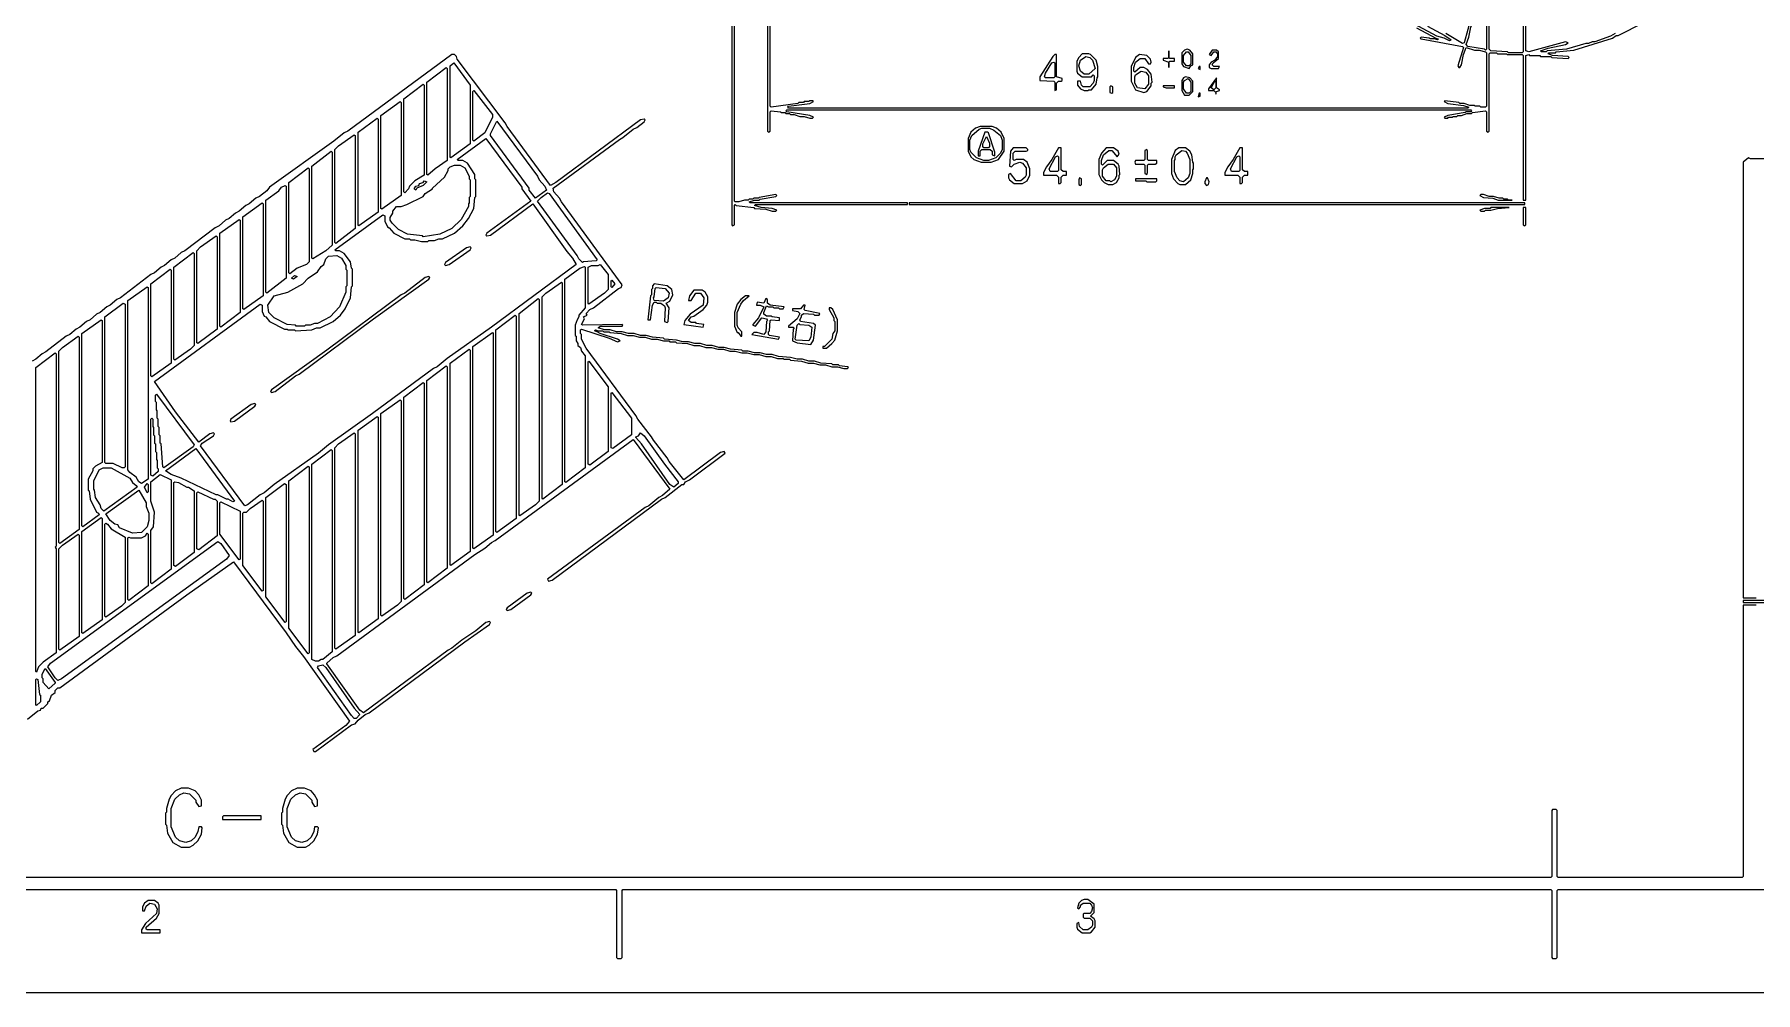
# Model space of a CAD drawing. Header units: millimetres. Extents: x 0 to 421, y 0 to 297.
# Drawn here: x 114.6 to 233.3, y 0 to 66.1 of the extents above; entities that cross this region are included whole.
import ezdxf

# ---------------------------------------------------------------- set-up
doc = ezdxf.new("R2010")
doc.units = ezdxf.units.MM
doc.layers.add('PAGE', color=8, linetype='Continuous')
doc.layers.add('PDF_TRACE', color=7, linetype='Continuous')

msp = doc.modelspace()

# ---------------------------------------------------------------- linework, layer by layer
at = {"layer": 'PAGE'}
msp.add_lwpolyline([(0, 0), (420.62, 0), (420.62, 296.67), (0, 296.67)], close=True, dxfattribs=at)
at = {"layer": 'PDF_TRACE'}
for points in [[(233.36, 26.73), (232.47, 26.73), (232.47, 8), (232.41, 7.94), (219.71, 7.94), (219.65, 8), (219.65, 12.57), (219.58, 12.64), (219.33, 12.64), (219.27, 12.57), (219.27, 8), (219.2, 7.94), (26.35, 7.94), (26.29, 8), (26.29, 148.4)], [(165.16, 80.52), (165.16, 59.44), (165.23, 59.37), (165.35, 59.44), (165.35, 60.77), (165.42, 60.83), (166.05, 60.77), (166.12, 60.71), (166.37, 60.71), (166.43, 60.64), (166.69, 60.64), (166.75, 60.58), (167, 60.58), (167.39, 60.45), (167.7, 60.45), (168.08, 60.33), (168.27, 60.33), (168.34, 60.39), (168.08, 60.52), (166.5, 60.77), (166.43, 60.83), (166.5, 60.9), (213.68, 60.9), (213.74, 60.83), (213.68, 60.77), (213.36, 60.77), (213.3, 60.71), (212.09, 60.52), (211.84, 60.39), (211.9, 60.33), (212.09, 60.33), (212.15, 60.39), (212.41, 60.39), (212.47, 60.45), (212.72, 60.45), (212.79, 60.52), (213.04, 60.52), (213.42, 60.64), (213.74, 60.64), (213.8, 60.71), (214.69, 60.83), (214.76, 60.77), (214.76, 59.44), (214.88, 59.37), (214.95, 59.44), (214.95, 64.77), (215.01, 64.83), (215.46, 64.83), (215.52, 64.77), (216.15, 64.77), (216.22, 64.71), (217.23, 64.71), (217.3, 64.64), (217.3, 54.67), (217.49, 54.67), (217.49, 64.64), (217.68, 64.71), (217.74, 64.64), (218.44, 64.64), (218.5, 64.58), (219.2, 64.58), (219.27, 64.52), (220.41, 64.45), (220.47, 64.52), (220.41, 64.58), (219.33, 64.64), (219.01, 64.77), (219.07, 64.83), (219.52, 64.83), (219.58, 64.9), (220.79, 65.02), (223.46, 65.85), (223.71, 66.04), (223.84, 66.04), (225.62, 66.93)], [(209.93, 66.55), (211.26, 65.85), (211.2, 65.79), (210.88, 65.79), (210.82, 65.85), (210.25, 65.91), (210.18, 65.85), (210.25, 65.79), (213.11, 65.28), (213.17, 65.21), (212.79, 63.94), (212.85, 63.82), (212.92, 63.82), (213.04, 64.01), (213.17, 64.71), (213.36, 65.21), (213.93, 65.02), (214.25, 65.02), (214.69, 64.9), (214.76, 64.83), (214.76, 61.15), (214.69, 61.09), (214.38, 61.09), (214.31, 61.15), (213.99, 61.15), (213.93, 61.21), (213.61, 61.21), (213.23, 61.34), (212.92, 61.34), (212.85, 61.4), (211.9, 61.53), (211.84, 61.47), (212.09, 61.34), (213.17, 61.21), (213.55, 61.09), (213.49, 61.02), (166.62, 61.02), (166.56, 61.09), (166.62, 61.15), (168.08, 61.34), (168.34, 61.47), (168.27, 61.53), (168.08, 61.53), (168.02, 61.47), (167.7, 61.47), (167.64, 61.4), (167.32, 61.4), (167.26, 61.34), (165.42, 61.09), (165.35, 61.15), (165.35, 80.52)], [(162.69, 78.99), (162.69, 52.96), (162.75, 52.9), (162.88, 52.96), (162.88, 54.29), (162.94, 54.36), (163, 54.29), (164.21, 54.17), (164.27, 54.1), (165.04, 54.04), (165.48, 53.91), (165.73, 53.91), (165.8, 53.98), (165.48, 54.1), (164.72, 54.17), (164.27, 54.29), (164.34, 54.36), (174.82, 54.36), (174.82, 54.48), (163.96, 54.48), (163.89, 54.55), (164.27, 54.67), (164.59, 54.67), (164.66, 54.74), (165.73, 54.93), (165.8, 54.99), (165.73, 55.05), (164.59, 54.86), (164.53, 54.8), (164.21, 54.8), (164.15, 54.74), (163.89, 54.74), (163.83, 54.67), (163.58, 54.67), (163.19, 54.55), (162.94, 54.55), (162.88, 54.61), (162.88, 78.99)], [(217.3, 78.99), (217.3, 64.9), (217.23, 64.83), (216.28, 64.83), (216.22, 64.9), (215.07, 64.96), (214.95, 65.09), (214.95, 71.37)], [(223.65, 66.17), (223.33, 65.98), (222.25, 65.6), (222.06, 65.6), (221.81, 65.47), (221.61, 65.47), (220.28, 65.09), (218.95, 64.96), (218.88, 64.9), (218.57, 64.9), (218.5, 64.96), (219.01, 65.15), (220.22, 65.41), (220.41, 65.53), (220.22, 65.6), (217.68, 64.9), (217.49, 64.96), (217.49, 78.99)], [(210.69, 66.68), (211.9, 66.04), (212.34, 65.72), (212.22, 65.66), (211.84, 65.85), (211.33, 65.98), (208.85, 67.31)], [(213.74, 67.37), (213.23, 65.53), (213.11, 65.47), (211.96, 66.17)], [(114.11, 18.86), (114.81, 19.43), (115, 19.49), (115.06, 19.62), (115.19, 19.62), (115.51, 19.94), (115.51, 20.07), (115.63, 20.13), (115.76, 20.51), (116.01, 20.7), (116.01, 20.83), (116.2, 21.02), (116.33, 21.02), (125.09, 27.43), (128.33, 29.72), (131.95, 24.83), (132.59, 23.88), (133.16, 23.18), (136.33, 18.73), (136.08, 18.42), (133.79, 16.76), (133.86, 16.64), (133.98, 16.64), (136.46, 18.48), (136.72, 18.54), (136.91, 18.8), (137.41, 19.18), (137.67, 19.3), (144.27, 24.19), (145.99, 25.4), (146.05, 25.53), (145.99, 25.59), (145.73, 25.53), (145.03, 24.96), (144.08, 24.32), (143.38, 23.75), (143.13, 23.62), (137.29, 19.3), (137.03, 19.49), (134.75, 22.67), (134.75, 22.73), (135.19, 23.11), (135.45, 23.24), (144.97, 30.23), (145.67, 30.67), (146.11, 31.05), (146.37, 31.18), (155.89, 38.16), (158.43, 34.73), (157.92, 34.29), (157.67, 34.16), (156.97, 33.59), (156.72, 33.46), (149.99, 28.51), (150.05, 28.38), (150.3, 28.45), (157.86, 34.04), (158.11, 34.16), (159.26, 35.05), (159.38, 35.05), (159.51, 35.24), (159.77, 35.37), (162.24, 37.21), (162.18, 37.34), (161.92, 37.27), (159.38, 35.37), (158.37, 36.64), (158.24, 36.89), (157.29, 38.1), (157.16, 38.35), (156.21, 39.56), (156.08, 39.81), (152.65, 44.45), (152.34, 45.09), (152.34, 45.4), (152.27, 45.47), (152.27, 45.72), (152.34, 45.78), (154.24, 45.15), (154.81, 44.89), (155, 44.96), (154.81, 45.09), (153.61, 45.47), (153.42, 45.59), (153.48, 45.66), (153.8, 45.66), (153.86, 45.59), (154.24, 45.59), (154.3, 45.53), (155.07, 45.47), (155.51, 45.34), (155.89, 45.34), (156.34, 45.21), (156.72, 45.21), (157.16, 45.09), (157.54, 45.09), (157.99, 44.96), (158.37, 44.96), (158.43, 44.89), (158.81, 44.89), (158.88, 44.83), (159.64, 44.77), (160.08, 44.64), (160.46, 44.64), (160.91, 44.51), (161.29, 44.51), (161.73, 44.39), (162.12, 44.39), (162.56, 44.26), (162.94, 44.26), (163.39, 44.13), (163.77, 44.13), (164.21, 44.01), (164.59, 44.01), (165.04, 43.88), (165.42, 43.88), (165.86, 43.75), (166.24, 43.75), (166.31, 43.69), (166.69, 43.69), (166.75, 43.62), (167.51, 43.56), (167.96, 43.43), (168.34, 43.43), (168.78, 43.31), (169.16, 43.31), (169.61, 43.18), (169.99, 43.18), (170.43, 43.05), (170.69, 43.05), (170.75, 43.12), (170.69, 43.18), (170.12, 43.24), (170.05, 43.31), (169.67, 43.31), (169.61, 43.37), (168.85, 43.43), (168.4, 43.56), (168.02, 43.56), (167.58, 43.69), (167.2, 43.69), (166.75, 43.82), (165.93, 43.88), (165.48, 44.01), (165.1, 44.01), (164.66, 44.13), (164.27, 44.13), (163.83, 44.26), (163.45, 44.26), (163.39, 44.32), (162.62, 44.39), (162.18, 44.51), (161.8, 44.51), (161.35, 44.64), (160.97, 44.64), (160.53, 44.77), (160.15, 44.77), (159.7, 44.89), (159.32, 44.89), (158.88, 45.02), (158.05, 45.09), (157.99, 45.15), (157.23, 45.21), (156.78, 45.34), (156.4, 45.34), (155.96, 45.47), (155.57, 45.47), (155.13, 45.59), (154.75, 45.59), (154.3, 45.72), (153.92, 45.72), (153.48, 45.85), (153.61, 45.97), (155.13, 45.97), (155.19, 46.04), (155.13, 46.1), (152.4, 46.04), (152.34, 46.1), (152.53, 46.48), (152.46, 46.61), (152.72, 46.74), (152.65, 46.86), (152.91, 47.12), (153.16, 47.24), (154.88, 48.58), (155.07, 48.64), (155.13, 48.83), (150.94, 54.55), (150.81, 54.8), (150.43, 55.25), (150.37, 55.5), (154.94, 58.86), (155.19, 58.99), (155.89, 59.56), (156.15, 59.69), (156.65, 60.07), (156.72, 60.2), (156.65, 60.26), (156.4, 60.2), (150.56, 55.88), (150.18, 55.69), (147.19, 59.75), (147.07, 60.01), (143.76, 64.39), (143.7, 64.58), (143.57, 64.71), (143.38, 64.71), (136.21, 59.44), (135.95, 59.31), (135.25, 58.74), (130.81, 55.56), (130.62, 55.31), (130.11, 54.93), (129.86, 54.8), (129.41, 54.42), (129.16, 54.29), (128.71, 53.91), (128.46, 53.78), (128.02, 53.4), (127.76, 53.28), (127.32, 52.9), (127.06, 52.77), (124.97, 51.18), (124.71, 51.05), (124.27, 50.67), (124.02, 50.55), (123.57, 50.17), (123.32, 50.04), (122.87, 49.66), (122.62, 49.53), (120.52, 47.94), (120.27, 47.82), (119.82, 47.43), (119.57, 47.31), (119.13, 46.93), (118.87, 46.8), (118.43, 46.42), (118.17, 46.29), (117.73, 45.91), (117.47, 45.78), (117.03, 45.4), (116.78, 45.28), (115.38, 44.2), (115.13, 44.07), (114.68, 43.69), (114.43, 43.56)], [(412.5, 57.53), (232.98, 57.53), (232.85, 57.59), (232.47, 57.28), (232.47, 27.24), (233.36, 27.24)], [(90.68, 7.11), (154.69, 7.11), (154.75, 7.05), (154.75, 2.41), (154.81, 2.35), (155.07, 2.35), (155.13, 2.41), (155.13, 7.05), (155.19, 7.11), (219.2, 7.11), (219.27, 7.05), (219.27, 2.41), (219.33, 2.35), (219.58, 2.35), (219.65, 2.41), (219.65, 7.05), (219.71, 7.11), (283.72, 7.11)]]:
    msp.add_lwpolyline(points, dxfattribs=at)
for points in [[(214.69, 70.23), (214.76, 70.17), (214.76, 65.09), (214.69, 65.02), (214.63, 65.09), (213.49, 65.28), (213.36, 65.41), (213.55, 65.91), (213.68, 66.61), (213.8, 66.87), (214.25, 68.77), (214.38, 69.02), (214.5, 69.72)], [(211.2, 65.79), (211.26, 65.85), (211.45, 65.79), (211.39, 65.72)], [(143.51, 64.14), (144.65, 62.61), (144.65, 58.55), (143.32, 57.59), (143.26, 57.66), (143.26, 63.94)], [(185.1, 64.71), (184.98, 64.71), (184.85, 64.58), (183.96, 63.18), (183.96, 62.93), (184.91, 62.87), (184.98, 62.8), (184.98, 62.23), (185.1, 62.29), (185.1, 62.74), (185.23, 62.87), (185.42, 62.87), (185.48, 62.93), (185.48, 63.06), (185.1, 63.18)], [(184.91, 64.2), (184.98, 64.14), (184.98, 63.18), (184.91, 63.12), (184.34, 63.12), (184.28, 63.18), (184.34, 63.44), (184.78, 64.14)], [(186.88, 64.77), (186.63, 64.52), (186.5, 64.26), (186.5, 63.56), (186.56, 63.44), (186.88, 63.18), (187.52, 63.18), (187.64, 63.31), (187.71, 63.25), (187.71, 62.93), (187.64, 62.74), (187.39, 62.48), (186.94, 62.48), (186.82, 62.61), (186.75, 62.87), (186.56, 62.87), (186.56, 62.61), (186.75, 62.36), (187.01, 62.23), (187.26, 62.23), (187.32, 62.29), (187.52, 62.29), (187.83, 62.67), (187.9, 63.12), (187.96, 63.18), (187.96, 63.88), (187.83, 64.33), (187.45, 64.71), (187.32, 64.77)], [(187.13, 64.58), (187.39, 64.52), (187.58, 64.33), (187.77, 63.75), (187.32, 63.37), (187.01, 63.37), (186.75, 63.56), (186.63, 63.94), (186.75, 64.33)], [(190.82, 64.71), (190.56, 64.52), (190.25, 63.88), (190.25, 62.87), (190.56, 62.29), (191.13, 62.1), (191.33, 62.17), (191.64, 62.55), (191.64, 62.74), (191.71, 62.8), (191.64, 63.37), (191.39, 63.69), (191.13, 63.82), (190.88, 63.82), (190.5, 63.5), (190.44, 63.56), (190.44, 63.82), (190.56, 64.2), (190.88, 64.45), (191.2, 64.45), (191.45, 64.07), (191.58, 64.07), (191.64, 64.2), (191.58, 64.39), (191.33, 64.64)], [(192.85, 64.96), (192.85, 64.52), (192.79, 64.45), (192.47, 64.45), (192.47, 64.33), (192.85, 64.2), (192.85, 63.82), (192.85, 64.2), (192.91, 64.26), (193.23, 64.26), (193.23, 64.45), (192.91, 64.45), (192.85, 64.52)], [(194.12, 65.09), (193.93, 65.02), (193.74, 64.83), (193.74, 64.07), (193.87, 63.88), (194.25, 63.75), (194.37, 63.94), (194.5, 64.01), (194.5, 64.77), (194.31, 65.02)], [(194.06, 64.9), (194.18, 64.9), (194.37, 64.64), (194.37, 64.07), (194.25, 63.94), (194.06, 63.94), (193.87, 64.2), (193.87, 64.64)], [(195.83, 65.02), (195.64, 64.71), (195.77, 64.64), (195.96, 64.9), (196.09, 64.9), (196.21, 64.77), (196.21, 64.58), (196.02, 64.33), (195.77, 64.2), (195.64, 64.01), (195.64, 63.82), (195.77, 63.75), (196.28, 63.75), (196.34, 63.88), (195.96, 63.88), (195.83, 64.01), (195.9, 64.14), (196.28, 64.45), (196.28, 64.9), (196.15, 65.02)], [(143, 63.82), (143.07, 63.75), (143.07, 57.4), (142.24, 56.83), (141.73, 56.39), (141.67, 56.45), (141.67, 62.8)], [(190.94, 63.56), (191.26, 63.5), (191.45, 63.25), (191.45, 62.67), (191.2, 62.36), (190.69, 62.42), (190.5, 62.74), (190.5, 63.18), (190.56, 63.31)], [(193.99, 63.18), (193.87, 63.12), (193.74, 62.93), (193.74, 62.23), (193.93, 61.91), (194.25, 61.91), (194.5, 62.17), (194.5, 62.87), (194.31, 63.12)], [(194.18, 63.06), (194.37, 62.8), (194.37, 62.17), (194.25, 62.04), (194.06, 62.04), (193.87, 62.36), (193.87, 62.8), (193.93, 62.93)], [(194.94, 63.88), (194.88, 63.75), (195.01, 63.69), (195.01, 63.88)], [(196.15, 63.12), (195.58, 62.36), (195.58, 62.23), (195.96, 62.23), (196.09, 62.1), (196.09, 61.98), (196.15, 62.17), (196.34, 62.23), (196.34, 62.29), (196.15, 62.42)], [(141.41, 62.67), (141.48, 62.61), (141.48, 56.39), (140.84, 56.01), (140.46, 55.63), (140.4, 55.44), (140.14, 55.18), (140.08, 55.25), (140.08, 61.66)], [(144.91, 62.23), (146.18, 60.58), (146.18, 60.39), (145.67, 59.31), (144.91, 58.74), (144.84, 58.8), (144.84, 62.17)], [(188.85, 62.55), (188.79, 62.48), (188.79, 62.1), (188.91, 62.04), (188.98, 62.1), (188.98, 62.48)], [(192.47, 62.55), (192.47, 62.48), (192.66, 62.42), (193.23, 62.42), (193.23, 62.55)], [(195.01, 62.04), (194.94, 62.04), (194.88, 61.79), (195.01, 61.85)], [(196.02, 62.87), (196.09, 62.8), (196.09, 62.42), (195.96, 62.29), (195.77, 62.42)], [(139.83, 61.47), (139.89, 61.4), (139.89, 54.99), (138.56, 54.04), (138.49, 54.1), (138.49, 60.52)], [(138.24, 60.33), (138.3, 60.26), (138.3, 53.85), (136.97, 52.9), (136.91, 52.96), (136.91, 59.37)], [(146.49, 60.13), (149.29, 56.32), (149.42, 56.07), (149.8, 55.63), (149.92, 55.37), (149.16, 54.8), (148.72, 55.37), (148.72, 55.5), (146.05, 59.12), (146.05, 59.25)], [(179.51, 59.63), (179.2, 59.37), (179.01, 58.93), (179.01, 58.04), (179.2, 57.66), (179.39, 57.47), (179.9, 57.28), (180.59, 57.28), (181.1, 57.47), (181.48, 58.04), (181.48, 58.93), (181.29, 59.37), (180.97, 59.63), (180.66, 59.75), (179.83, 59.75)], [(179.77, 59.56), (179.96, 59.63), (180.47, 59.63), (180.78, 59.5), (181.23, 59.12), (181.36, 58.8), (181.36, 58.17), (181.23, 57.91), (180.91, 57.59), (180.4, 57.4), (180.09, 57.4), (179.58, 57.59), (179.2, 57.98), (179.13, 58.17), (179.13, 58.8), (179.26, 59.12)], [(180.15, 59.37), (179.7, 58.04), (179.7, 57.72), (179.83, 57.72), (179.83, 58.04), (179.96, 58.17), (180.53, 58.17), (180.66, 58.04), (180.66, 57.79), (180.85, 57.72), (180.85, 57.98), (180.4, 59.31), (180.34, 59.37)], [(145.73, 58.93), (148.21, 55.56), (148.21, 55.44), (148.84, 54.61), (145.8, 52.39), (145.73, 52.26), (145.8, 52.2), (146.05, 52.26), (148.97, 54.42), (151.32, 51.12), (151.7, 50.67), (151.96, 50.23), (146.11, 45.91), (143.07, 43.75), (142.37, 43.18), (142.11, 43.05), (137.92, 39.94), (134.87, 37.78), (134.18, 37.21), (131.13, 35.05), (130.43, 34.48), (130.17, 34.35), (129.29, 33.66), (129.1, 33.59), (126.05, 37.72), (126.17, 37.91), (126.94, 38.42), (127, 38.54), (126.94, 38.61), (126.68, 38.54), (125.92, 37.97), (124.33, 40.07), (122.87, 42.16), (130.17, 47.5), (130.3, 47.43), (130.3, 46.99), (130.43, 46.67), (130.56, 46.61), (130.81, 46.29), (131.83, 45.78), (132.02, 45.78), (132.08, 45.72), (132.52, 45.72), (132.59, 45.66), (133.73, 45.72), (134.05, 45.85), (134.3, 45.85), (135.19, 46.29), (135.7, 46.74), (136.02, 47.18), (136.4, 47.94), (136.46, 48.7), (136.52, 48.77), (136.52, 49.91), (136.46, 49.97), (136.4, 50.42), (135.95, 50.99), (135.64, 51.18), (135.38, 51.18), (135.32, 51.24), (138.62, 53.66), (138.75, 53.59), (138.75, 53.21), (138.94, 52.83), (139.06, 52.77), (139.38, 52.39), (140.14, 52.01), (140.46, 52.01), (140.53, 51.94), (140.84, 51.94), (141.29, 51.82), (141.73, 51.82), (141.8, 51.88), (142.18, 51.88), (142.49, 52.01), (142.75, 52.01), (143.57, 52.39), (144.14, 52.9), (144.53, 53.4), (144.91, 54.1), (144.97, 54.86), (145.03, 54.93), (145.03, 56.07), (144.97, 56.13), (144.97, 56.45), (144.46, 57.21), (144.14, 57.4), (143.83, 57.4), (143.76, 57.47)], [(136.65, 59.18), (136.72, 59.12), (136.72, 52.71), (135.38, 51.69), (135.32, 51.75), (135.32, 58.17), (135.57, 58.42)], [(180.28, 59.06), (180.47, 58.61), (180.47, 58.36), (180.4, 58.29), (180.09, 58.29), (180.02, 58.36), (180.02, 58.55)], [(182.12, 58.29), (181.93, 58.04), (181.86, 57.02), (181.99, 56.96), (182.18, 57.15), (182.56, 57.28), (182.75, 57.21), (183.01, 56.9), (183.01, 56.39), (182.94, 56.26), (182.63, 56.01), (182.31, 56.01), (181.93, 56.52), (181.8, 56.45), (181.8, 56.2), (181.86, 56.07), (182.18, 55.82), (182.75, 55.82), (183.07, 56.01), (183.26, 56.39), (183.26, 56.83), (183.07, 57.28), (182.82, 57.47), (182.31, 57.47), (182.18, 57.4), (182.12, 57.47), (182.12, 57.91), (182.24, 58.04), (183.01, 58.04), (183.13, 58.1), (183.13, 58.17), (183.01, 58.29)], [(185.23, 58.29), (184.78, 57.47), (184.4, 56.96), (184.21, 56.58), (184.21, 56.39), (185.1, 56.39), (185.23, 56.26), (185.23, 55.82), (185.36, 55.82), (185.42, 55.88), (185.42, 56.26), (185.55, 56.39), (185.8, 56.39), (185.8, 56.64), (185.55, 56.64), (185.42, 56.77), (185.42, 58.29)], [(188.53, 58.29), (188.21, 57.91), (188.02, 57.47), (188.02, 56.45), (188.21, 56.07), (188.4, 55.88), (188.66, 55.75), (188.98, 55.75), (189.23, 55.88), (189.42, 56.2), (189.42, 56.39), (189.48, 56.45), (189.42, 57.02), (189.36, 57.15), (189.04, 57.4), (188.59, 57.4), (188.28, 57.09), (188.21, 57.15), (188.21, 57.4), (188.34, 57.79), (188.72, 58.1), (188.91, 58.1), (189.29, 57.66), (189.42, 57.85), (189.36, 58.04), (189.04, 58.29)], [(193.55, 58.29), (193.29, 58.1), (193.04, 57.47), (193.04, 56.52), (193.17, 56.13), (193.48, 55.82), (193.61, 55.75), (193.99, 55.75), (194.37, 56.07), (194.5, 56.52), (194.5, 56.77), (194.56, 56.83), (194.56, 57.21), (194.5, 57.28), (194.44, 57.79), (194.31, 58.04), (193.99, 58.29)], [(197.74, 58.29), (197.29, 57.47), (196.91, 56.96), (196.72, 56.58), (196.72, 56.39), (197.61, 56.39), (197.74, 56.26), (197.74, 55.82), (197.87, 55.82), (197.93, 55.88), (197.93, 56.26), (198.06, 56.39), (198.31, 56.39), (198.31, 56.64), (198.06, 56.64), (197.93, 56.77), (197.93, 58.29)], [(135.06, 58.04), (135.13, 57.98), (135.13, 51.56), (134.68, 51.18), (133.79, 50.61), (133.73, 50.67), (133.73, 57.02)], [(144.27, 56.9), (144.59, 56.32), (144.59, 56.13), (144.65, 56.07), (144.65, 54.93), (144.59, 54.86), (144.59, 54.48), (144.53, 54.42), (144.53, 54.23), (144.02, 53.34), (143.38, 52.71), (142.56, 52.32), (141.41, 52.13), (141.35, 52.2), (140.33, 52.32), (139.7, 52.64), (139.26, 53.09), (139.13, 53.28), (139.13, 53.47), (139.32, 53.78), (139.32, 53.91), (139.57, 54.23), (139.89, 54.23), (140.27, 54.36), (141.41, 54.93), (141.54, 55.12), (142.05, 55.44), (142.05, 55.5), (142.87, 56.26), (143.13, 56.71), (143.13, 56.83), (143.26, 56.96), (143.57, 57.09), (143.95, 57.09)], [(185.17, 57.72), (185.23, 57.66), (185.23, 56.71), (185.17, 56.64), (184.66, 56.64), (184.59, 56.83), (185.04, 57.66)], [(188.66, 57.15), (189.04, 57.15), (189.23, 56.9), (189.23, 56.32), (189.1, 56.07), (188.85, 55.94), (188.79, 56.01), (188.53, 56.01), (188.28, 56.32), (188.28, 56.77), (188.34, 56.9)], [(191.2, 58.1), (191.2, 57.47), (191.13, 57.4), (190.56, 57.4), (190.5, 57.28), (190.56, 57.15), (191.13, 57.15), (191.2, 57.09), (191.2, 56.52), (191.33, 56.45), (191.39, 56.58), (191.39, 57.09), (191.45, 57.15), (191.9, 57.15), (192.02, 57.21), (192.02, 57.4), (191.45, 57.4), (191.39, 57.47), (191.39, 58.04), (191.33, 58.17)], [(193.74, 58.1), (193.99, 58.04), (194.12, 57.91), (194.31, 57.47), (194.31, 56.52), (194.18, 56.2), (193.87, 55.94), (193.61, 56.01), (193.42, 56.2), (193.23, 56.64), (193.23, 57.4), (193.29, 57.47), (193.29, 57.66), (193.36, 57.79)], [(197.68, 57.72), (197.74, 57.66), (197.74, 56.71), (197.68, 56.64), (197.17, 56.64), (197.1, 56.83), (197.55, 57.66)], [(133.48, 56.9), (133.54, 56.83), (133.54, 50.42), (133.35, 50.23), (132.71, 49.97), (132.21, 49.59), (132.14, 49.66), (132.14, 55.88)], [(141.67, 55.94), (141.41, 55.69), (140.97, 55.5), (140.91, 55.37), (140.78, 55.44), (140.91, 55.63), (141.1, 55.69), (141.16, 55.82), (141.41, 55.88), (141.48, 56.01)], [(186.69, 56.2), (186.63, 56.07), (186.63, 55.75), (186.75, 55.69), (186.82, 55.75), (186.82, 56.13)], [(190.56, 56.13), (190.56, 56.01), (191.26, 56.01), (191.33, 55.94), (191.96, 55.94), (192.02, 56.01), (192.02, 56.13)], [(195.52, 56.2), (195.45, 56.2), (195.33, 55.94), (195.33, 55.82), (195.45, 55.69), (195.58, 55.75), (195.64, 55.94)], [(131.89, 55.69), (131.95, 55.63), (131.95, 49.28), (130.62, 48.26), (130.56, 48.32), (130.56, 54.67), (131.44, 55.31), (131.64, 55.56)], [(149.54, 54.86), (149.99, 55.18), (150.11, 55.12), (153.42, 50.55), (153.35, 50.48), (152.46, 50.42), (152.4, 50.36), (152.15, 50.61), (152.02, 50.86), (149.29, 54.61)], [(214.31, 54.99), (214.57, 54.86), (215.2, 54.8), (215.58, 54.67), (216.53, 54.67), (216.28, 54.67), (216.22, 54.74), (215.96, 54.74), (215.9, 54.8), (215.65, 54.8), (215.26, 54.93), (214.95, 54.93), (214.57, 55.05), (214.38, 55.05)], [(130.3, 54.48), (130.37, 54.42), (130.37, 48.07), (129.03, 47.12), (128.97, 47.18), (128.97, 53.53)], [(174.94, 54.48), (174.94, 54.36), (217.42, 54.36), (217.42, 54.48)], [(214.31, 53.98), (214.38, 53.91), (214.63, 53.91), (214.69, 53.98), (215.07, 53.98), (215.52, 54.1), (216.34, 54.17), (215.07, 54.17), (215.01, 54.1), (214.63, 54.1)], [(217.3, 54.17), (217.3, 52.96), (217.42, 52.9), (217.49, 52.96), (217.49, 54.17)], [(128.71, 53.34), (128.78, 53.28), (128.78, 46.93), (127.44, 45.91), (127.38, 45.97), (127.38, 52.39)], [(127.13, 52.2), (127.19, 52.13), (127.19, 45.78), (125.86, 44.77), (125.79, 44.83), (125.79, 51.18), (126.05, 51.44)], [(144.72, 51.37), (144.65, 51.44), (144.4, 51.37), (142.94, 50.36), (142.87, 50.23), (142.94, 50.17), (143.19, 50.23), (144.65, 51.24)], [(123.95, 49.91), (124.02, 49.85), (124.02, 43.43), (122.68, 42.48), (122.62, 42.55), (122.62, 48.9)], [(125.54, 51.05), (125.6, 50.99), (125.6, 44.64), (125.35, 44.39), (124.27, 43.62), (124.21, 43.69), (124.21, 50.04)], [(135.76, 50.67), (136.08, 50.17), (136.08, 49.91), (136.14, 49.85), (136.14, 48.77), (136.08, 48.7), (136.08, 48.32), (135.64, 47.31), (135, 46.61), (134.11, 46.16), (133.92, 46.16), (133.6, 46.04), (133.29, 46.04), (133.22, 45.97), (132.65, 45.97), (132.59, 46.04), (132.02, 46.1), (131.13, 46.55), (130.75, 46.93), (130.68, 47.43), (131.13, 48.07), (132.08, 48.32), (133.1, 48.9), (133.48, 49.28), (134.11, 49.72), (134.37, 50.1), (134.56, 50.23), (134.68, 50.61), (134.87, 50.8), (135.45, 50.86)], [(152.53, 50.1), (152.59, 50.04), (152.59, 47.24), (152.15, 46.74), (152.15, 46.61), (152.02, 46.42), (151.89, 46.04), (151.89, 45.34), (151.96, 45.28), (151.96, 44.96), (152.08, 44.77), (152.08, 44.64), (152.27, 44.51), (152.34, 44.26), (152.59, 43.94), (152.59, 36.2), (151.26, 35.18), (151.19, 35.24), (151.19, 49.21), (152.21, 49.97)], [(153.61, 50.23), (154.18, 49.53), (154.18, 48.51), (153.92, 48.26), (152.84, 47.5), (152.78, 47.56), (152.78, 50.04), (153.03, 50.17), (153.48, 50.17)], [(122.36, 48.7), (122.43, 48.64), (122.43, 35.43), (121.98, 35.12), (121.79, 35.24), (121.6, 35.56), (121.16, 35.88), (121.03, 36.07), (121.03, 47.75)], [(141.86, 49.34), (141.8, 49.4), (141.54, 49.34), (140.14, 48.26), (139.89, 48.13), (134.75, 44.32), (130.94, 41.59), (130.87, 41.47), (130.94, 41.4), (131.19, 41.47), (132.59, 42.55), (132.84, 42.67), (137.99, 46.48), (141.8, 49.21)], [(132.71, 49.4), (132.46, 49.21), (132.33, 49.28), (132.52, 49.47)], [(150.94, 49.02), (151, 48.96), (151, 35.05), (149.67, 34.04), (149.61, 34.1), (149.61, 48.01), (149.86, 48.26)], [(154.43, 49.15), (154.62, 48.9), (154.43, 48.64), (154.37, 48.7), (154.37, 49.09)], [(157.35, 48.9), (157.23, 48.77), (157.23, 48.58), (157.16, 48.51), (157.16, 48.13), (157.1, 48.07), (156.91, 46.42), (157.1, 46.42), (157.23, 47.43), (157.35, 47.63), (157.48, 47.63), (157.54, 47.56), (157.8, 47.56), (158.05, 47.37), (158.11, 47.24), (158.05, 46.29), (158.24, 46.23), (158.31, 46.29), (158.37, 47.24), (158.18, 47.56), (158.43, 47.69), (158.62, 48.13), (158.56, 48.51), (158.24, 48.77)], [(120.71, 47.56), (120.84, 47.5), (120.84, 36.26), (120.78, 36.2), (120.65, 36.2), (120.01, 36.51), (119.51, 36.51), (119.44, 36.58), (119.44, 46.61)], [(149.35, 47.88), (149.42, 47.82), (149.42, 33.91), (149.16, 33.66), (148.08, 32.89), (148.02, 32.96), (148.02, 46.86)], [(157.42, 48.58), (157.48, 48.64), (158.11, 48.58), (158.37, 48.26), (158.31, 47.94), (157.99, 47.69), (157.35, 47.75), (157.29, 47.94), (157.35, 48.01)], [(160.08, 48.45), (159.77, 48.07), (159.7, 47.75), (159.89, 47.75), (160.21, 48.26), (160.53, 48.26), (160.78, 47.94), (160.72, 47.43), (159.83, 46.8), (159.45, 46.36), (159.38, 46.1), (160.72, 45.91), (160.78, 46.1), (160.27, 46.16), (160.21, 46.23), (159.89, 46.23), (159.7, 46.36), (159.89, 46.61), (160.08, 46.67), (160.72, 47.12), (160.97, 47.43), (161.04, 47.63), (161.04, 48.01), (160.85, 48.32), (160.65, 48.45)], [(163.89, 48.07), (163.64, 48.07), (163.32, 47.82), (163.07, 47.5), (162.88, 46.93), (162.88, 45.97), (163.07, 45.53), (163.13, 45.53), (163.32, 45.28), (163.39, 45.28), (163.39, 45.59), (163.13, 45.85), (163.07, 46.04), (163.07, 46.93), (163.32, 47.5), (163.51, 47.75)], [(165.04, 47.88), (164.91, 47.56), (164.46, 47.63), (164.4, 47.43), (164.66, 47.43), (164.91, 47.31), (164.53, 46.55), (164.15, 46.1), (164.15, 46.04), (164.34, 45.97), (164.78, 46.55), (165.1, 46.48), (165.16, 46.36), (165.1, 46.29), (165.04, 45.59), (164.91, 45.4), (164.46, 45.53), (164.21, 45.53), (164.08, 45.4), (165.93, 45.09), (165.99, 45.21), (165.29, 45.34), (165.23, 45.4), (165.23, 45.59), (165.29, 45.66), (165.35, 46.36), (165.42, 46.42), (165.99, 46.36), (165.99, 46.55), (165.48, 46.61), (165.42, 46.67), (165.1, 46.67), (164.91, 46.8), (164.91, 46.93), (165.1, 47.37), (165.23, 47.31), (165.54, 47.31), (165.61, 47.24), (165.93, 47.24), (165.99, 47.18), (166.24, 47.18), (166.31, 47.31), (165.35, 47.43), (165.16, 47.56), (165.16, 47.82)], [(119.19, 46.42), (119.25, 46.36), (119.25, 36.58), (118.81, 36.32), (118.62, 36.13), (118.62, 36), (118.3, 35.43), (118.3, 34.67), (118.36, 34.61), (118.43, 34.04), (118.87, 33.15), (119, 33.08), (119.06, 32.96), (117.92, 32.13), (117.86, 32.19), (117.86, 45.47)], [(147.76, 46.74), (147.83, 46.67), (147.83, 32.7), (146.49, 31.75), (146.43, 31.81), (146.43, 45.72)], [(166.88, 47.18), (166.88, 47.05), (167.26, 46.99), (167.39, 46.86), (167.2, 46.48), (166.62, 45.97), (166.62, 45.91), (166.94, 45.91), (167, 45.85), (166.94, 45.78), (166.88, 44.96), (167.2, 44.83), (168.15, 44.7), (168.34, 45.02), (168.47, 46.04), (168.34, 46.16), (167.45, 46.29), (167.39, 46.42), (167.51, 46.61), (167.51, 46.74), (167.64, 46.86), (168.34, 46.8), (168.4, 46.74), (168.72, 46.74), (168.78, 46.86), (167.77, 47.05), (167.7, 47.12), (167.77, 47.43), (167.64, 47.43), (167.45, 47.18)], [(169.54, 47.24), (169.42, 47.24), (169.42, 47.12), (169.74, 46.55), (169.74, 46.36), (169.8, 46.29), (169.8, 45.66), (169.67, 45.47), (169.61, 45.09), (169.1, 44.58), (168.97, 44.58), (168.97, 44.45), (169.23, 44.45), (169.61, 44.77), (169.8, 45.02), (169.99, 45.66), (169.99, 46.42), (169.67, 47.12)], [(117.6, 45.28), (117.67, 45.21), (117.67, 31.94), (116.33, 30.99), (116.27, 31.05), (116.27, 44.26), (116.52, 44.51)], [(146.18, 45.53), (146.24, 45.47), (146.24, 31.56), (144.91, 30.61), (144.84, 30.67), (144.84, 44.58)], [(153.23, 45.66), (153.29, 45.72), (153.48, 45.66), (153.42, 45.59)], [(167.32, 46.16), (167.39, 46.1), (168.02, 46.04), (168.21, 45.91), (168.15, 45.21), (168.02, 44.96), (167.13, 45.02), (167.07, 45.09), (167.2, 46.04)], [(116.01, 44.13), (116.08, 44.07), (116.08, 30.8), (116.01, 30.73), (116.08, 30.61), (116.08, 23.43), (115.19, 22.8), (114.87, 22.48), (114.74, 22.1), (114.68, 22.16), (114.68, 43.12)], [(144.59, 44.39), (144.65, 44.32), (144.65, 30.42), (143.32, 29.46), (143.26, 29.53), (143.26, 43.43)], [(143, 43.24), (143.07, 43.18), (143.07, 29.27), (141.73, 28.26), (141.67, 28.32), (141.67, 42.23)], [(152.84, 43.56), (154.18, 41.78), (154.18, 37.34), (152.91, 36.39), (152.78, 36.45), (152.78, 43.5)], [(141.41, 42.1), (141.48, 42.04), (141.48, 28.13), (140.14, 27.11), (140.08, 27.18), (140.08, 41.08)], [(123, 41.28), (125.6, 37.78), (125.54, 37.66), (123.51, 36.2), (123.44, 36.26), (123.32, 37.85), (123.25, 37.91), (123.25, 38.42), (123.19, 38.48), (123.19, 38.99), (123.13, 39.05), (123.13, 39.56), (123.06, 39.62), (123.06, 40.13), (123, 40.2), (123, 40.7), (122.94, 40.77), (122.94, 41.21)], [(129.86, 40.58), (129.79, 40.64), (129.54, 40.58), (128.14, 39.56), (128.08, 39.43), (128.14, 39.37), (128.4, 39.43), (129.79, 40.45)], [(139.83, 40.89), (139.89, 40.83), (139.89, 26.99), (139.64, 26.73), (138.56, 25.97), (138.49, 26.04), (138.49, 39.94)], [(154.43, 41.4), (155.77, 39.62), (155.77, 38.48), (154.5, 37.53), (154.37, 37.59), (154.37, 41.34)], [(122.68, 39.62), (122.75, 39.56), (122.75, 39.05), (122.81, 38.99), (122.81, 38.48), (122.87, 38.42), (122.87, 37.91), (122.94, 37.85), (122.94, 37.34), (123, 37.27), (123, 36.77), (123.06, 36.7), (123.06, 36.2), (123.13, 36.13), (123.13, 35.94), (122.75, 35.62), (122.62, 35.69), (122.62, 39.56)], [(138.24, 39.75), (138.3, 39.69), (138.3, 25.78), (136.97, 24.83), (136.91, 24.89), (136.91, 38.8)], [(136.65, 38.61), (136.72, 38.54), (136.72, 24.64), (135.38, 23.69), (135.32, 23.75), (135.32, 37.59), (135.57, 37.85)], [(156.4, 38.61), (156.65, 38.42), (158.05, 36.45), (159, 35.24), (159, 35.12), (158.69, 34.86), (158.43, 35.05), (156.46, 37.85), (156.08, 38.29), (156.08, 38.35), (156.27, 38.42)], [(123.63, 36), (125.73, 37.53), (128.4, 33.91), (128.27, 33.85), (127.95, 34.04), (127.83, 34.04), (127.25, 34.35), (127.13, 34.35), (124.71, 35.5), (124.02, 35.75)], [(135.06, 37.47), (135.13, 37.4), (135.13, 23.5), (134.49, 22.99), (134.37, 22.99), (134.18, 22.86), (133.98, 22.86), (133.73, 22.99), (133.73, 36.45)], [(119.89, 36.2), (121.16, 35.5), (121.35, 35.18), (121.6, 34.99), (121.67, 34.86), (119.38, 33.21), (119.19, 33.4), (119.13, 33.66), (118.81, 34.16), (118.74, 34.67), (118.68, 34.73), (118.68, 35.31), (119.06, 36.07), (119.32, 36.2)], [(123.25, 35.75), (124.02, 35.37), (124.02, 29.21), (122.68, 28.19), (122.62, 28.26), (122.62, 31.88), (122.81, 32.13), (122.87, 33.15), (122.62, 33.91), (122.62, 35.24)], [(133.48, 36.32), (133.54, 36.26), (133.54, 23.43), (133.48, 23.37), (132.14, 25.15), (132.14, 35.31)], [(121.79, 34.67), (122.3, 33.78), (122.3, 33.53), (122.49, 33.08), (122.49, 32.58), (122.36, 32.13), (121.98, 31.75), (121.35, 31.69), (120.46, 32.07), (120.33, 32.26), (120.14, 32.32), (119.82, 32.58), (119.51, 33.02)], [(122.36, 35.12), (122.43, 35.05), (122.43, 34.54), (122.36, 34.48), (122.17, 34.86)], [(124.27, 35.24), (124.52, 35.18), (125.09, 34.86), (125.22, 34.86), (125.6, 34.61), (125.6, 30.35), (124.33, 29.4), (124.21, 29.46), (124.21, 35.18)], [(125.86, 34.54), (126.94, 34.04), (127.06, 34.04), (127.19, 33.91), (127.19, 31.5), (125.92, 30.54), (125.79, 30.61), (125.79, 34.48)], [(131.83, 35.12), (131.95, 35.05), (131.95, 25.59), (131.89, 25.53), (130.56, 27.31), (130.56, 34.16)], [(127.44, 33.85), (128.78, 33.21), (128.78, 29.91), (128.71, 29.85), (127.38, 31.62), (127.38, 33.78)], [(130.3, 33.97), (130.37, 33.91), (130.37, 27.75), (130.3, 27.69), (128.97, 29.46), (128.97, 33.08), (129.03, 33.15), (129.22, 33.15), (129.48, 33.4)], [(119.19, 32.77), (119.25, 32.7), (119.25, 25.72), (117.92, 24.77), (117.86, 24.83), (117.86, 31.81)], [(119.51, 32.39), (119.63, 32.32), (119.89, 32), (120.84, 31.43), (120.84, 26.92), (120.59, 26.67), (119.51, 25.91), (119.44, 25.97), (119.44, 32.32)], [(127.44, 30.99), (128.02, 30.16), (127.83, 29.91), (116.46, 21.65), (116.2, 21.53), (116.01, 21.72), (115.51, 22.48), (115.7, 22.73), (127.25, 31.12)], [(117.6, 31.62), (117.67, 31.56), (117.67, 24.57), (116.33, 23.62), (116.27, 23.69), (116.27, 30.61), (116.52, 30.86)], [(122.36, 31.69), (122.43, 31.62), (122.43, 28.07), (121.09, 27.05), (121.03, 27.11), (121.03, 31.37), (121.09, 31.43), (121.22, 31.37), (121.98, 31.37), (122.24, 31.5)], [(148.91, 27.56), (148.84, 27.62), (148.59, 27.56), (147.19, 26.54), (147.13, 26.42), (147.19, 26.35), (147.45, 26.42), (148.84, 27.43)], [(232.47, 27.05), (232.47, 26.92), (303.09, 26.92), (303.09, 27.05)], [(134.18, 22.54), (134.49, 22.61), (134.68, 22.42), (136.65, 19.62), (137.03, 19.18), (136.78, 18.92), (136.65, 18.92), (136.46, 19.11), (134.11, 22.42)], [(114.74, 21.65), (114.81, 21.59), (114.93, 20.57), (115, 20.51), (115, 20.07), (114.74, 19.81), (114.68, 19.88), (114.68, 21.59)], [(115.32, 22.35), (116.01, 21.4), (116.01, 21.34), (115.57, 20.96), (115.19, 21.4), (115.19, 21.65), (115.13, 21.72), (115.13, 21.97)], [(124.71, 14.1), (124.33, 13.91), (124.02, 13.59), (123.89, 13.34), (123.7, 12.7), (123.7, 12.45), (123.63, 12.38), (123.63, 11.62), (123.7, 11.56), (123.76, 10.99), (124.14, 10.35), (124.71, 10.03), (125.29, 10.03), (125.54, 10.16), (125.86, 10.48), (126.11, 10.92), (126.17, 11.37), (126.11, 11.43), (125.92, 11.43), (125.86, 11.11), (125.67, 10.73), (125.41, 10.48), (125.03, 10.35), (124.59, 10.48), (124.33, 10.73), (124.02, 11.43), (124.02, 12.7), (124.27, 13.34), (124.59, 13.65), (124.9, 13.78), (125.29, 13.72), (125.73, 13.27), (125.73, 13.14), (125.92, 12.83), (126.11, 12.89), (126.11, 13.27), (125.92, 13.65), (125.67, 13.91), (125.22, 14.1)], [(132.71, 14.1), (132.33, 13.91), (132.02, 13.59), (131.89, 13.34), (131.7, 12.7), (131.7, 12.45), (131.64, 12.38), (131.64, 11.62), (131.7, 11.56), (131.76, 10.99), (132.14, 10.35), (132.71, 10.03), (133.29, 10.03), (133.54, 10.16), (133.86, 10.48), (134.11, 10.92), (134.18, 11.37), (134.11, 11.43), (133.92, 11.43), (133.86, 11.11), (133.67, 10.73), (133.41, 10.48), (133.03, 10.35), (132.59, 10.48), (132.33, 10.73), (132.02, 11.43), (132.02, 12.7), (132.27, 13.34), (132.59, 13.65), (132.91, 13.78), (133.29, 13.72), (133.73, 13.27), (133.73, 13.14), (133.92, 12.83), (134.11, 12.89), (134.11, 13.27), (133.92, 13.65), (133.67, 13.91), (133.22, 14.1)], [(127.57, 12.13), (127.57, 11.94), (130.24, 11.94), (130.24, 12.19), (127.63, 12.19)], [(122.43, 6.35), (122.17, 6.16), (122.05, 5.91), (122.05, 5.65), (122.17, 5.65), (122.3, 5.97), (122.55, 6.16), (122.87, 6.1), (123.06, 5.78), (123, 5.46), (122.24, 4.76), (121.98, 4.32), (121.98, 4.13), (123.25, 4.13), (123.25, 4.32), (122.36, 4.32), (122.3, 4.38), (122.3, 4.51), (123, 5.14), (123.19, 5.46), (123.19, 6.03), (123.13, 6.16), (122.87, 6.35)], [(187.01, 6.41), (186.82, 6.35), (186.63, 6.16), (186.56, 5.84), (186.63, 5.78), (186.75, 5.91), (186.75, 6.03), (186.94, 6.16), (187.39, 6.16), (187.52, 6.03), (187.58, 5.84), (187.52, 5.59), (187.39, 5.46), (187.01, 5.46), (186.94, 5.4), (186.94, 5.21), (187.01, 5.14), (187.39, 5.14), (187.58, 4.95), (187.58, 4.64), (187.52, 4.51), (187.26, 4.32), (186.94, 4.32), (186.69, 4.57), (186.63, 4.83), (186.5, 4.76), (186.5, 4.51), (186.56, 4.38), (186.88, 4.13), (187.39, 4.13), (187.52, 4.19), (187.77, 4.51), (187.77, 4.95), (187.71, 5.08), (187.45, 5.27), (187.71, 5.52), (187.71, 6.1), (187.26, 6.41)]]:
    msp.add_lwpolyline(points, close=True, dxfattribs=at)

doc.saveas('drawing.dxf')
